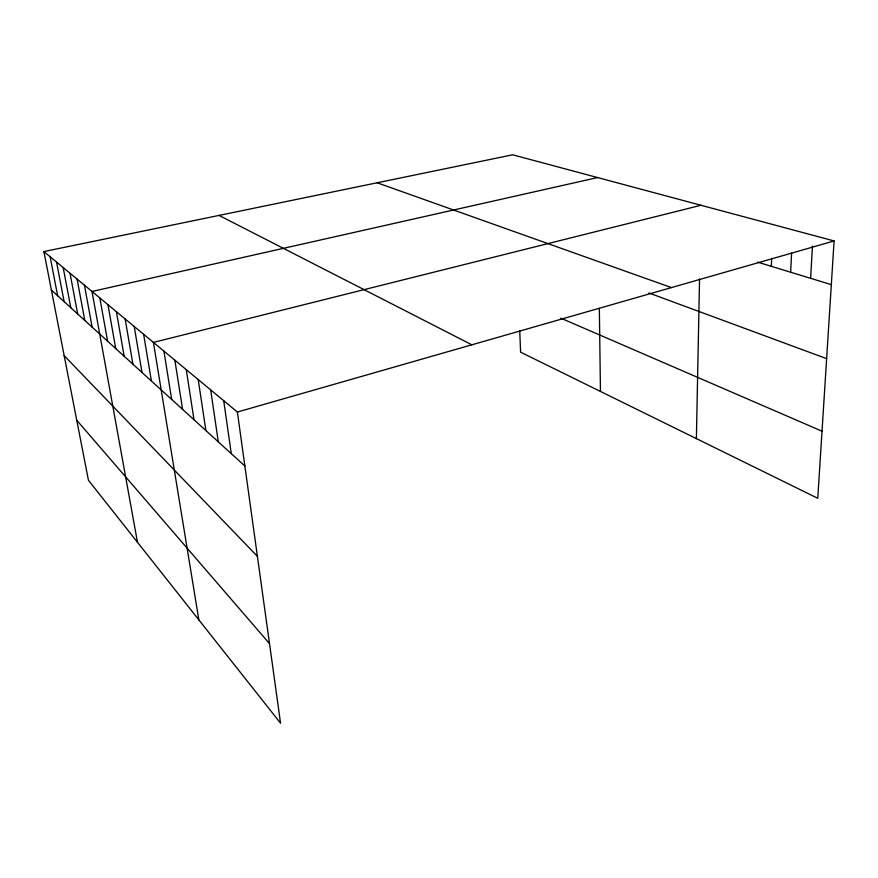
<?xml version="1.0" encoding="UTF-8"?>
<svg xmlns="http://www.w3.org/2000/svg" width="878" height="878" viewBox="0 0 878 878"><rect width="100%" height="100%" fill="white"/><g stroke="black" fill="none" stroke-linecap="round" stroke-linejoin="round"><path stroke-width="1.32" d="M696.386 438.616L699.546 279.006M771.345 266.319L771.696 258.242M790.65 272.213L791.605 253.094M810.635 278.326L812.457 246.059M43.9 251.569L237.378 412.034L280.554 723.198L88.437 480.266L43.9 251.569L512.675 154.802L834.1 240.945L817.769 498.298L520.599 352.177L519.743 330.907M237.378 412.034L834.1 240.945M701.017 205.276L153.409 342.398L198.856 619.901M597.6 177.565L92.003 291.463L137.495 542.308M757.659 262.138L831.323 284.648M377.145 182.778L671.429 287.589M648.831 292.945L826.626 358.652M560.801 318.154L822.027 431.208M219.05 215.417L471.859 344.813M51.396 290.08L244.874 466.02M64.16 355.612L257.408 556.367M76.737 420.211L269.513 643.629M50.123 256.727L57.663 295.776M56.543 262.061L64.116 301.648M63.183 267.56L70.789 307.717M70.031 273.245L77.67 313.973M77.11 279.116L84.782 320.437M84.431 285.185L92.124 327.121M99.851 297.971L107.588 341.18M107.972 304.71L115.731 348.588M116.401 311.701L124.171 356.259M125.137 318.944L132.918 364.216M134.202 326.462L141.995 372.47M143.619 334.277L151.411 381.03M163.912 351.101L171.682 399.468M174.854 360.189L182.613 409.411M186.279 369.66L194.005 419.761M198.208 379.548L205.891 430.571M210.676 389.887L218.304 441.864M223.714 400.708L231.287 453.674M599.345 308.376L600.453 391.445"/></g></svg>
